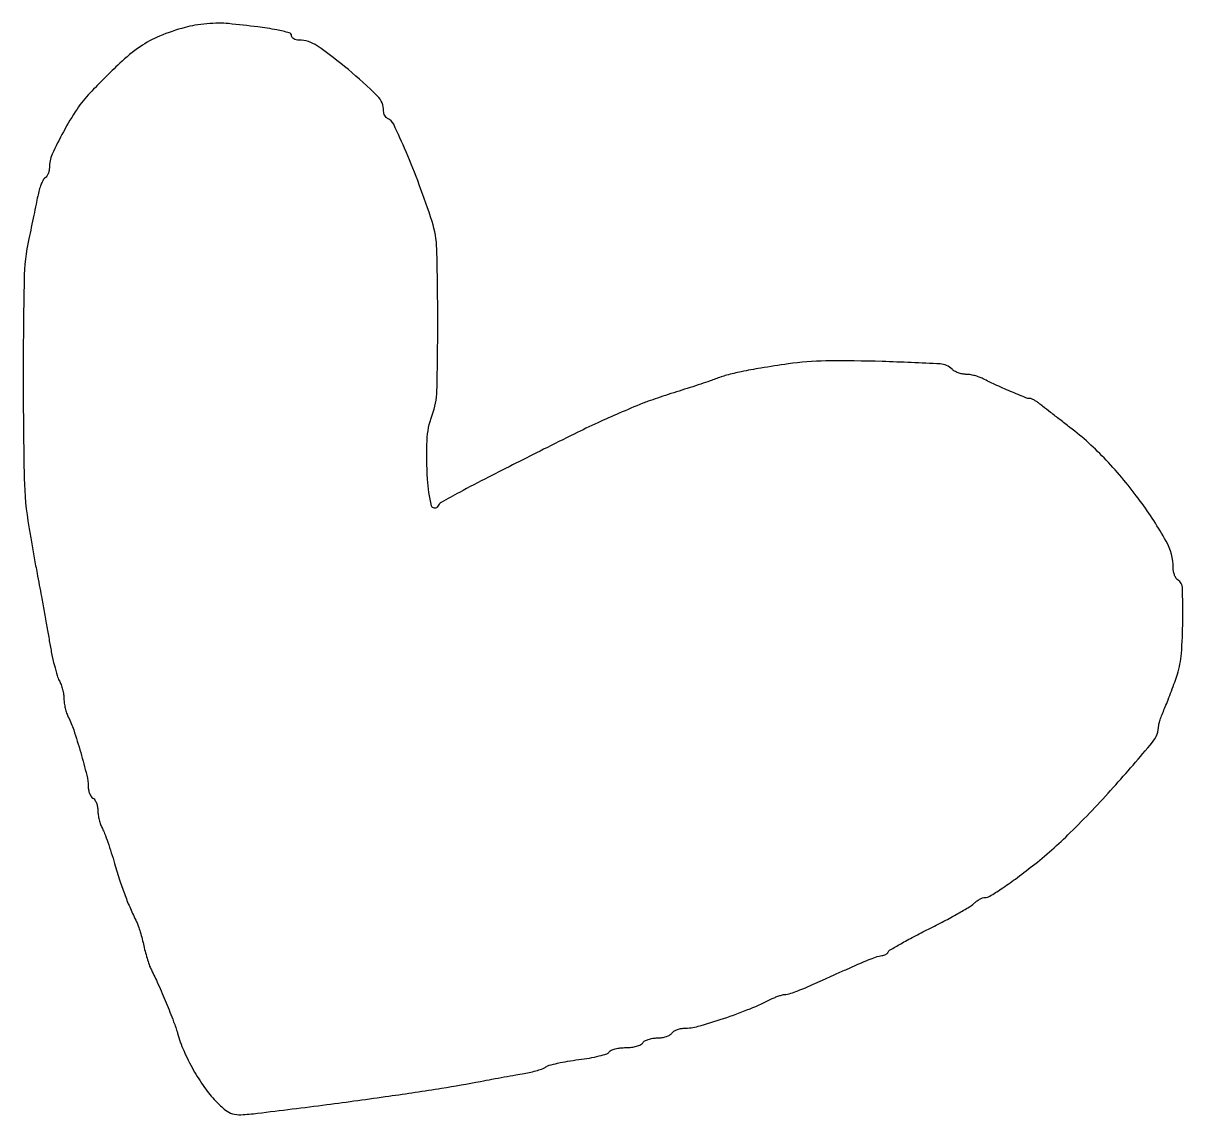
# Model space of a CAD drawing. Extents: x 0.9 to 21.2, y 0.9 to 19.9.
import ezdxf

# ---------------------------------------------------------------- set-up
doc = ezdxf.new("R2010")
doc.units = 0

msp = doc.modelspace()

# ---------------------------------------------------------------- linework, layer by layer
msp.add_lwpolyline([(3.725333, 19.864594, 0.030486), (3.28108, 19.712184, 0.053133), (2.939201, 19.526476, 0.039762), (2.583425, 19.236853, 0.010447), (2.062471, 18.717737, 0.045394), (1.837808, 18.43737, 0.021644), (1.599408, 18.041041, 0.019057), (1.403906, 17.64659, 0.105902), (1.354667, 17.416725, -0.050379), (1.349114, 17.361754, -0.047783), (1.332663, 17.307972, -0.051411), (1.308474, 17.26317, -0.105243), (1.279762, 17.2357, 0.133963), (1.247373, 17.200995, 0.025503), (1.210745, 17.12187, 0.025568), (1.176495, 17.022341, 0.021061), (1.149997, 16.913203, -0.001629), (1.122137, 16.775292, -0.000604), (1.082055, 16.581345, -0.000598), (1.037819, 16.369861, -0.000722), (0.995745, 16.171333, 0.047867), (0.91326, 15.454857, 0.004693), (0.896589, 13.713769, 0.005336), (0.914735, 11.982819, 0.03644), (0.994794, 11.133667, 0.001734), (1.039143, 10.8758, 0.001281), (1.08994, 10.590742, 0.001294), (1.139328, 10.321622, 0.002904), (1.17853, 10.117667, -0.003101), (1.217126, 9.916434, -0.001476), (1.264422, 9.657027, -0.001463), (1.312259, 9.385613, -0.002079), (1.353082, 9.144, 0.009365), (1.393831, 8.922523, 0.01066), (1.441318, 8.712141, 0.00991), (1.488858, 8.535668, 0.057134), (1.52619, 8.446649, -0.040147), (1.557803, 8.377899, -0.024373), (1.584439, 8.292401, -0.024339), (1.602696, 8.204418, -0.039003), (1.608667, 8.128, 0.036352), (1.61423, 8.051582, 0.022835), (1.631243, 7.963599, 0.022891), (1.656059, 7.878086, 0.038386), (1.685521, 7.809351, -0.041351), (1.780053, 7.585156, -0.009377), (1.90121, 7.19016, -0.008179), (2.008125, 6.792282, -0.061616), (2.032, 6.599274, 0.049665), (2.038276, 6.53625, 0.0475), (2.056871, 6.474707, 0.051202), (2.084208, 6.423537, 0.106459), (2.116667, 6.392333, -0.111983), (2.149143, 6.360423, -0.050144), (2.176462, 6.306766, -0.046179), (2.195062, 6.241704, -0.046572), (2.201333, 6.174521, 0.03826), (2.207008, 6.100471, 0.023331), (2.224409, 6.01446, 0.023319), (2.249781, 5.93033, 0.037818), (2.27989, 5.862018, -0.031875), (2.318569, 5.77701, -0.006471), (2.375431, 5.621397, -0.006799), (2.436848, 5.438394, -0.006325), (2.494824, 5.249333, 0.007077), (2.588366, 4.945921, 0.011588), (2.677147, 4.692021, 0.01279), (2.770552, 4.461606, 0.011895), (2.877779, 4.230554, -0.031247), (2.906679, 4.161394, -0.009534), (2.941755, 4.053483, -0.009504), (2.976517, 3.930843, -0.010248), (3.005667, 3.81, 0.011097), (3.035034, 3.689157, 0.010262), (3.070447, 3.566517, 0.010309), (3.106466, 3.458643, 0.033411), (3.136514, 3.389446, -0.014923), (3.252456, 3.147343, -0.00617), (3.3954, 2.81339, -0.005706), (3.526587, 2.485595, -0.024483), (3.592802, 2.286, 0.036174), (3.702672, 1.979001, 0.024277), (3.869721, 1.645651, 0.024437), (4.065517, 1.334704, 0.040847), (4.262751, 1.096926, 0.024811), (4.432301, 0.9399, 0.104189), (4.55415, 0.874934, 0.086592), (4.702996, 0.858577, 0.014157), (4.992941, 0.885215, 0.002314), (6.201322, 1.036509, 0.003159), (7.288691, 1.184759, 0.003523), (8.209861, 1.322912, 0.008451), (8.89, 1.441634, -0.001422), (9.089991, 1.479447, -0.001134), (9.305925, 1.519133, -0.001146), (9.506091, 1.554978, -0.00289), (9.652, 1.579893, 0.015613), (9.771657, 1.603473, 0.017028), (9.886156, 1.633913, 0.016709), (9.981941, 1.666434, 0.076367), (10.033, 1.695207, -0.101), (10.091184, 1.724346, -0.011237), (10.236132, 1.759893, -0.013309), (10.41257, 1.794084, -0.010415), (10.605619, 1.822069, 0.012967), (10.795902, 1.850646, 0.018209), (10.96381, 1.886682, 0.014641), (11.098343, 1.924947, 0.179603), (11.139782, 1.957229, -0.155314), (11.173451, 1.986112, -0.037201), (11.244096, 2.010036, -0.034704), (11.3332, 2.026506, -0.028357), (11.43, 2.032, 0.032024), (11.527242, 2.038235, 0.037579), (11.617701, 2.056871, 0.04093), (11.689836, 2.084032, 0.144823), (11.726333, 2.116667, -0.128561), (11.760472, 2.149211, -0.04604), (11.822531, 2.176462, -0.041947), (11.8993, 2.195079, -0.038534), (11.980333, 2.201333, 0.038534), (12.061366, 2.207588, 0.041947), (12.138136, 2.226204, 0.04604), (12.200195, 2.253455, 0.128561), (12.234333, 2.286, -0.109927), (12.265979, 2.318469, -0.050558), (12.318694, 2.345796, -0.046678), (12.382426, 2.364394, -0.047696), (12.448038, 2.370667, 0.06881), (12.692692, 2.404496, 0.012303), (13.134325, 2.540825, 0.014103), (13.602232, 2.712803, 0.022544), (13.990018, 2.888545, -0.021812), (14.052943, 2.917173, -0.019567), (14.120422, 2.941364, -0.020014), (14.182707, 2.958272, -0.056322), (14.227496, 2.963333, 0.07845), (14.282113, 2.971956, 0.008706), (14.401938, 3.013075, 0.010432), (14.543577, 3.067823, 0.008272), (14.694312, 3.132667), (14.86564, 3.209752), (15.070667, 3.302, -0.044444), (15.275694, 3.394248), (15.447022, 3.471333, -0.007539), (15.597162, 3.536182, -0.009734), (15.736985, 3.590925, -0.007777), (15.855014, 3.63243, -0.080824), (15.905633, 3.640667, 0.070202), (15.939188, 3.645401, 0.060402), (15.972016, 3.65932, 0.062934), (15.999209, 3.679879, 0.095162), (16.016111, 3.704167, -0.156265), (16.04785, 3.739758, -0.004046), (16.23501, 3.848023, -0.008191), (16.460061, 3.970958, -0.005459), (16.721667, 4.104722, 0.005636), (16.989229, 4.241651, 0.007162), (17.232898, 4.374329, 0.005748), (17.433719, 4.490496, 0.057375), (17.510881, 4.549222, -0.032846), (17.559747, 4.59034, -0.031984), (17.613998, 4.625105, -0.033665), (17.665565, 4.649295, -0.093101), (17.704809, 4.656667, 0.135601), (17.791552, 4.680632, 0.011464), (17.989566, 4.80534, 0.013294), (18.237572, 4.979251, 0.007059), (18.535761, 5.207, 0.028149), (19.197115, 5.790174, 0.015074), (19.948926, 6.578482, 0.008688), (20.636346, 7.371507, 0.175986), (20.743333, 7.666059, -0.078148), (20.74875, 7.700507, -0.007031), (20.776816, 7.783521, -0.009006), (20.813664, 7.881986, -0.006915), (20.857317, 7.988204, 0.007708), (20.908013, 8.112119, 0.004219), (20.966513, 8.265442, 0.004203), (21.023315, 8.422198, 0.006686), (21.068984, 8.557344, 0.059272), (21.140144, 8.919357, 0.016946), (21.164096, 9.492021, 0.009638), (21.157509, 10.071649, 0.251772), (21.082, 10.202333, -0.107857), (21.049537, 10.233714, -0.050951), (21.022204, 10.285501, -0.047172), (21.003608, 10.347919, -0.048859), (20.997333, 10.411977, 0.129064), (20.872695, 10.886792, 0.02991), (20.420988, 11.586551, 0.03095), (19.825341, 12.301093, 0.039868), (19.191068, 12.873671, -0.000721), (19.0161, 13.008367, -0.000869), (18.852115, 13.135441, -0.000739), (18.714354, 13.242903, -0.005889), (18.651407, 13.293363, 0.023573), (18.608272, 13.325503, 0.025223), (18.563242, 13.352667, 0.025866), (18.522455, 13.3719, 0.097538), (18.494869, 13.377333, -0.096777), (18.421685, 13.391632, -0.003338), (18.151497, 13.50351, -0.006995), (17.881617, 13.621852, -0.01454), (17.675316, 13.723118, 0.035297), (17.607841, 13.752832, 0.022943), (17.526379, 13.777887, 0.023074), (17.444195, 13.795091, 0.040077), (17.374749, 13.800667, -0.050634), (17.309332, 13.807308, -0.038109), (17.23977, 13.827201, -0.038993), (17.176598, 13.856378, -0.068803), (17.130869, 13.890998, 0.185539), (16.926314, 13.981977, 0.004859), (15.912342, 14.024455, 0.01073), (14.925262, 14.035009, 0.033916), (14.266333, 13.983127, 0.003926), (13.788015, 13.908765, 0.010329), (13.446785, 13.845705, 0.014217), (13.192019, 13.785561, 0.028779), (12.996333, 13.72119, -0.010715), (12.902134, 13.686386, -0.002397), (12.739952, 13.631252, -0.002487), (12.552032, 13.569409, -0.002402), (12.361333, 13.508712, 0.002773), (12.170635, 13.447859, 0.002866), (11.982715, 13.385548, 0.002766), (11.820564, 13.329748, 0.012297), (11.726333, 13.294111, 0.005149), (11.313019, 13.121089, 0.006733), (10.939004, 12.953967, 0.00577), (10.527747, 12.757726, 0.002575), (9.990667, 12.490349, 0.000998), (9.026721, 12.001837, 0.005797), (8.521852, 11.737295, 0.005228), (8.202111, 11.560664, 0.161838), (8.142111, 11.494255, -0.715425), (8.034601, 11.503423, -0.045745), (7.96302, 11.96978, -0.025), (7.955648, 12.64707, -0.081232), (8.045114, 13.085684, 0.085389), (8.128648, 13.513211, 0.005808), (8.142289, 14.755746, 0.006415), (8.125676, 15.989281, 0.071923), (8.042954, 16.471487, 0.010241), (7.8201, 17.11377, 0.013351), (7.588658, 17.691283, 0.008246), (7.372045, 18.170726, 0.185558), (7.264157, 18.273889, -0.11119), (7.238331, 18.29223, -0.063624), (7.216492, 18.323832, -0.058722), (7.201694, 18.363108, -0.060828), (7.196667, 18.404278, 0.200807), (7.08757, 18.664969, 0.020342), (6.579643, 19.126367, 0.022194), (6.03422, 19.543049, 0.15318), (5.716682, 19.642667, -0.05529), (5.667457, 19.648127, -0.074872), (5.6258, 19.664303, -0.094317), (5.597858, 19.68822, -0.170313), (5.588, 19.716322, 0.338228), (5.547266, 19.76965, 0.018424), (5.328237, 19.820786, 0.017475), (4.99725, 19.873374, 0.005169), (4.487333, 19.930872, 0.02973), (4.313853, 19.93825, 0.017457), (4.106333, 19.927481, 0.017425), (3.898878, 19.902127, 0.028278)], format="xyb", close=True)

doc.saveas('drawing.dxf')
